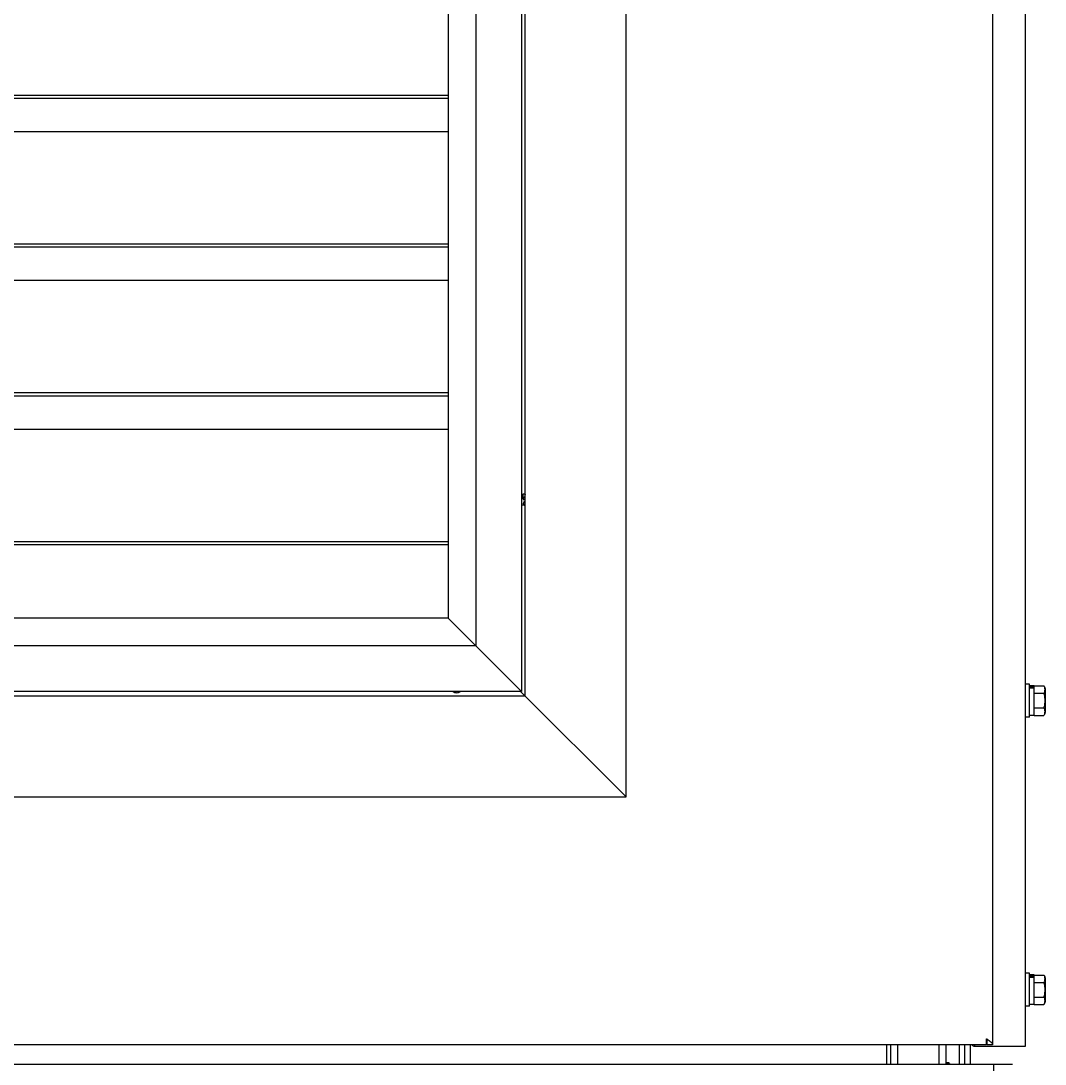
# Model space of a CAD drawing. Extents: x 61367 to 140945, y -1257 to 25588.
# Drawn here: x 91958.7 to 92330.5, y 14098.4 to 14477.2 of the extents above; entities that cross this region are included whole.
import ezdxf

# ---------------------------------------------------------------- set-up
doc = ezdxf.new("R2010")
doc.units = 0
doc.header["$MEASUREMENT"] = 0
doc.layers.get('0').update_dxf_attribs({"linetype": 'CONTINUOUS'})
for name, color, linetype in [('2401-00300-M6-16HWMC_0', 7, 'CONTINUOUS'), ('2401-00695-M4-16ST_0', 7, 'CONTINUOUS'), ('2403-00028_S-M8-0_0', 7, 'CONTINUOUS'), ('4212-62832_1_0', 7, 'CONTINUOUS'), ('4212-73755_1_0', 7, 'CONTINUOUS'), ('4212-73755_4_0', 7, 'CONTINUOUS'), ('4212-KH001_041_0', 7, 'CONTINUOUS'), ('4212-L0877_1_0', 7, 'CONTINUOUS'), ('4215-06931_0', 7, 'CONTINUOUS'), ('4215-06934_0', 7, 'CONTINUOUS'), ('CORNER_FITTING-2_041_0', 7, 'CONTINUOUS'), ('WATER-PROOF-INNER-DOWN_0', 7, 'CONTINUOUS'), ('WATER-PROOF-INNER-SIDE_0', 7, 'CONTINUOUS'), ('WATER-PROOF-INNER_0', 7, 'CONTINUOUS'), ('WATER-PROOF-OUTER-DOWN_0', 7, 'CONTINUOUS'), ('WATER-PROOF-OUTER-SIDE_0', 7, 'CONTINUOUS')]:
    doc.layers.add(name, color=color, linetype=linetype)

# ---------------------------------------------------------------- blocks, each defined once
blk = doc.blocks.new('RYHTHYT')
at = {"layer": '2401-00300-M6-16HWMC_0', "color": 7, "linetype": 'Continuous'}
for p, q in [((-32594.54, -69457.16), (-32595.99, -69457.16)), ((-32594.54, -69469.16), (-32594.54, -69457.16)), ((-32592.89, -69457.79), (-32594.54, -69457.79)), ((-32592.89, -69468.54), (-32592.89, -69457.79)), ((-32592.89, -69457.81), (-32589.41, -69457.81)), ((-32592.89, -69458.22), (-32594.54, -69458.22)), ((-32592.89, -69458.71), (-32594.54, -69458.71)), ((-32592.89, -69460.49), (-32589.41, -69460.49)), ((-32588.89, -69458.81), (-32588.89, -69467.52)), ((-32594.54, -69469.16), (-32595.99, -69469.16)), ((-32592.89, -69468.54), (-32594.54, -69468.54)), ((-32592.89, -69465.84), (-32589.41, -69465.84)), ((-32592.89, -69468.52), (-32589.41, -69468.52)), ((-32594.54, -69562.16), (-32595.99, -69562.16)), ((-32594.54, -69574.16), (-32594.54, -69562.16)), ((-32592.89, -69562.79), (-32594.54, -69562.79)), ((-32592.89, -69563.22), (-32594.54, -69563.22)), ((-32592.89, -69563.71), (-32594.54, -69563.71)), ((-32592.89, -69573.54), (-32592.89, -69562.79)), ((-32592.89, -69562.81), (-32589.41, -69562.81)), ((-32588.89, -69563.81), (-32588.89, -69572.52)), ((-32592.89, -69565.49), (-32589.41, -69565.49)), ((-32592.89, -69570.84), (-32589.41, -69570.84)), ((-32594.54, -69574.16), (-32595.99, -69574.16)), ((-32592.89, -69573.54), (-32594.54, -69573.54)), ((-32592.89, -69573.52), (-32589.41, -69573.52))]:
    blk.add_line(p, q, dxfattribs=at)
for centre, start, end in [((-32590.11, -69458.81), 0, 55.052), ((-32590.11, -69467.52), 304.948, 0), ((-32590.11, -69563.81), 0, 55.052), ((-32590.11, -69572.52), 304.948, 0)]:
    blk.add_arc(centre, 1.22, start, end, dxfattribs=at)
for points, knots in [([(-32589.41, -69460.49), (-32589.29, -69460.41), (-32589.11, -69460.21), (-32588.94, -69459.73), (-32588.91, -69459.15), (-32588.94, -69458.56), (-32589.11, -69458.09), (-32589.29, -69457.89), (-32589.41, -69457.81)], [0, 0, 0, 0, 0.143491, 0.266268, 0.499999, 0.733731, 0.856509, 1, 1, 1, 1]), ([(-32589.41, -69465.84), (-32589.14, -69465.47), (-32588.94, -69464.53), (-32588.91, -69463.16), (-32588.94, -69461.8), (-32589.14, -69460.86), (-32589.41, -69460.49)], [0, 0, 0, 0, 0.248888, 0.499999, 0.75111, 1, 1, 1, 1]), ([(-32589.41, -69468.52), (-32589.29, -69468.44), (-32589.11, -69468.24), (-32588.94, -69467.77), (-32588.91, -69467.18), (-32588.94, -69466.59), (-32589.11, -69466.12), (-32589.29, -69465.92), (-32589.41, -69465.84)], [0, 0, 0, 0, 0.14349, 0.266269, 0.5, 0.733731, 0.856508, 1, 1, 1, 1]), ([(-32589.41, -69565.49), (-32589.29, -69565.41), (-32589.11, -69565.21), (-32588.94, -69564.73), (-32588.91, -69564.15), (-32588.94, -69563.56), (-32589.11, -69563.09), (-32589.29, -69562.89), (-32589.41, -69562.81)], [0, 0, 0, 0, 0.143491, 0.266268, 0.499999, 0.733731, 0.856509, 1, 1, 1, 1]), ([(-32589.41, -69570.84), (-32589.14, -69570.47), (-32588.94, -69569.53), (-32588.91, -69568.16), (-32588.94, -69566.8), (-32589.14, -69565.86), (-32589.41, -69565.49)], [0, 0, 0, 0, 0.248888, 0.499999, 0.75111, 1, 1, 1, 1]), ([(-32589.41, -69573.52), (-32589.29, -69573.44), (-32589.11, -69573.24), (-32588.94, -69572.77), (-32588.91, -69572.18), (-32588.94, -69571.59), (-32589.11, -69571.12), (-32589.29, -69570.92), (-32589.41, -69570.84)], [0, 0, 0, 0, 0.14349, 0.266269, 0.5, 0.733731, 0.856508, 1, 1, 1, 1])]:
    blk.add_open_spline(points, degree=3, knots=knots, dxfattribs=at)
at = {"layer": '2401-00695-M4-16ST_0', "color": 7, "linetype": 'Continuous'}
for p, q in [((-32778.35, -69389.87), (-32778.35, -69388.2)), ((-32778.29, -69391.74), (-32778.29, -69391.99)), ((-32802.79, -69459.96), (-32802.79, -69460.21)), ((-32802.12, -69459.86), (-32802.12, -69460.35))]:
    blk.add_line(p, q, dxfattribs=at)
blk.add_circle((-32777.99, -69390.16), 0.2, dxfattribs=at)
for centre, start, end in [((-32777.99, -69390.16), 81.3433, 120.0078), ((-32777.99, -69390.16), 239.8653, 278.6349), ((-32802.49, -69458.38), 228.1011, 309.195)]:
    blk.add_arc(centre, 2, start, end, dxfattribs=at)
for points, knots in [([(-32778.99, -69389.54), (-32778.94, -69389.57), (-32778.74, -69389.7), (-32778.52, -69389.8), (-32778.35, -69389.87)], [0, 0, 0, 0, 0.220892, 1, 1, 1, 1]), ([(-32777.99, -69389.35), (-32778.01, -69389.38), (-32778.11, -69389.57), (-32778.23, -69389.75), (-32778.35, -69389.87)], [0, 0, 0, 0, 0.192322, 1, 1, 1, 1]), ([(-32777.69, -69388.52), (-32777.7, -69388.64), (-32777.78, -69388.93), (-32777.91, -69389.2), (-32777.99, -69389.35)], [0, 0, 0, 0, 0.414722, 1, 1, 1, 1]), ([(-32777.93, -69388.17), (-32777.87, -69388.17), (-32777.74, -69388.21), (-32777.69, -69388.34), (-32777.69, -69388.4)], [0, 0, 0, 0, 0.502949, 1, 1, 1, 1]), ([(-32778.29, -69391.74), (-32778.28, -69391.69), (-32778.21, -69391.42), (-32778.09, -69391.17), (-32777.99, -69390.97)], [0, 0, 0, 0, 0.194813, 1, 1, 1, 1]), ([(-32778.06, -69392.16), (-32778.11, -69392.16), (-32778.22, -69392.13), (-32778.28, -69392.04), (-32778.29, -69391.99)], [0, 0, 0, 0, 0.518556, 1, 1, 1, 1]), ([(-32777.99, -69390.97), (-32777.97, -69390.94), (-32777.88, -69390.79), (-32777.78, -69390.64), (-32777.69, -69390.53)], [0, 0, 0, 0, 0.201734, 1, 1, 1, 1]), ([(-32802.56, -69460.38), (-32802.61, -69460.38), (-32802.72, -69460.35), (-32802.78, -69460.25), (-32802.79, -69460.21)], [0, 0, 0, 0, 0.518556, 1, 1, 1, 1])]:
    blk.add_open_spline(points, degree=3, knots=knots, dxfattribs=at)
blk.add_open_spline([(-32802.79, -69459.96), (-32802.78, -69459.93), (-32802.78, -69459.9), (-32802.77, -69459.87)], degree=3, dxfattribs=at)
at = {"layer": '2403-00028_S-M8-0_0', "color": 7, "linetype": 'Continuous'}
for p, q in [((-32623.96, -69594.69), (-32624.99, -69594.69)), ((-32623.66, -69594.99), (-32624.99, -69594.99)), ((-32623.66, -69594.99), (-32623.96, -69594.69)), ((-32623.66, -69594.99), (-32623.66, -69595.16))]:
    blk.add_line(p, q, dxfattribs=at)
at = {"layer": '4212-62832_1_0', "color": 7, "linetype": 'Continuous'}
for p, q in [((-32607.99, -67513.16), (-32607.99, -69588.16)), ((-32610.19, -69588.16), (-32610.19, -69585.96)), ((-32610.19, -69585.96), (-32610.1, -69586.02)), ((-32610.19, -69585.96), (-32610.16, -69586.16)), ((-32610.1, -69586.02), (-32609.99, -69586.09)), ((-32610.19, -69588.16), (-33444.79, -69588.16)), ((-32607.99, -69588.16), (-32609.99, -69588.16))]:
    blk.add_line(p, q, dxfattribs=at)
blk.add_open_spline([(-32610.16, -69586.16), (-32610.07, -69586.82), (-32609.99, -69587.49), (-32609.99, -69588.16)], degree=3, dxfattribs=at)
blk.add_open_spline([(-32609.99, -69586.09), (-32609.49, -69586.41), (-32608.68, -69586.89), (-32607.99, -69587.77), (-32607.99, -69588.16)], degree=3, knots=[0, 0, 0, 0, 0.597826, 1, 1, 1, 1], dxfattribs=at)
at = {"layer": '4212-73755_1_0', "color": 7, "linetype": 'Continuous'}
for p, q in [((-32595.99, -69588.66), (-32595.99, -68537.16)), ((-32614.49, -69588.16), (-32614.49, -69588.66)), ((-32614.49, -69588.66), (-32595.99, -69588.66))]:
    blk.add_line(p, q, dxfattribs=at)
blk.add_arc((-32614.29, -69586.96), 1.7, 225.0469, 263.2317, dxfattribs=at)
at = {"layer": '4212-73755_4_0', "color": 7, "linetype": 'Continuous'}
for p, q in [((-32617.99, -69595.16), (-32617.99, -69588.16)), ((-32615.99, -69595.16), (-32615.99, -69588.16))]:
    blk.add_line(p, q, dxfattribs=at)
at = {"layer": '4212-KH001_041_0', "color": 7, "linetype": 'Continuous'}
blk.add_line((-32646.49, -69588.16), (-32646.49, -69595.16), dxfattribs=at)
at = {"layer": '4212-L0877_1_0', "color": 7, "linetype": 'Continuous'}
blk.add_line((-32619.99, -69595.16), (-32619.99, -69588.16), dxfattribs=at)
at = {"layer": '4215-06931_0', "color": 7, "linetype": 'Continuous'}
blk.add_line((-32607.49, -69595.16), (-32600.69, -69595.16), dxfattribs=at)
at = {"layer": '4215-06934_0', "color": 7, "linetype": 'Continuous'}
for p in [(-33447.49, -69595.16), (-32607.49, -69717.16)]:
    blk.add_line(p, (-32607.49, -69595.16), dxfattribs=at)
at = {"layer": 'CORNER_FITTING-2_041_0', "color": 7, "linetype": 'Continuous'}
for p, q in [((-32644.99, -69588.16), (-32644.99, -69595.16)), ((-32642.49, -69588.16), (-32642.49, -69595.16)), ((-32627.49, -69588.16), (-32627.49, -69595.16)), ((-32624.99, -69588.16), (-32624.99, -69595.16))]:
    blk.add_line(p, q, dxfattribs=at)
at = {"layer": 'WATER-PROOF-INNER-DOWN_0', "color": 7, "linetype": 'Continuous'}
for p, q in [((-32805.59, -69433.26), (-33249.39, -69433.26)), ((-32805.59, -69433.26), (-32795.69, -69443.16)), ((-32795.59, -69443.26), (-33259.39, -69443.26)), ((-32795.59, -69443.26), (-32778.99, -69459.86)), ((-32778.99, -69459.86), (-33275.99, -69459.86))]:
    blk.add_line(p, q, dxfattribs=at)
at = {"layer": 'WATER-PROOF-INNER-SIDE_0', "color": 7, "linetype": 'Continuous'}
for p, q in [((-32778.99, -68643.86), (-32778.99, -69459.86)), ((-32795.59, -68660.46), (-32795.59, -69443.26)), ((-32805.59, -68670.47), (-32805.59, -69433.26)), ((-32805.59, -69433.26), (-32795.63, -69443.22)), ((-32795.59, -69443.26), (-32778.99, -69459.86))]:
    blk.add_line(p, q, dxfattribs=at)
at = {"layer": 'WATER-PROOF-INNER_0', "color": 7, "linetype": 'Continuous'}
for p, q in [((-33249.39, -69243.35), (-32805.59, -69243.35)), ((-33249.39, -69244.46), (-32805.59, -69244.46)), ((-33249.39, -69256.55), (-32805.59, -69256.55)), ((-33249.39, -69297.35), (-32805.59, -69297.35)), ((-33249.39, -69298.46), (-32805.59, -69298.46)), ((-33249.39, -69310.55), (-32805.59, -69310.55)), ((-33249.39, -69351.35), (-32805.59, -69351.35)), ((-33249.39, -69352.46), (-32805.59, -69352.46)), ((-33249.39, -69364.55), (-32805.59, -69364.55)), ((-33249.39, -69405.35), (-32805.59, -69405.35)), ((-33249.39, -69406.46), (-32805.59, -69406.46))]:
    blk.add_line(p, q, dxfattribs=at)
at = {"layer": 'WATER-PROOF-OUTER-DOWN_0', "color": 7, "linetype": 'Continuous'}
for p, q in [((-33277.29, -69461.46), (-32777.69, -69461.46)), ((-32779.29, -69459.86), (-32740.99, -69498.16)), ((-33313.99, -69498.16), (-32740.99, -69498.16))]:
    blk.add_line(p, q, dxfattribs=at)
at = {"layer": 'WATER-PROOF-OUTER-SIDE_0', "color": 7, "linetype": 'Continuous'}
for p, q in [((-32740.99, -69498.16), (-32740.99, -68604.16)), ((-32777.69, -69461.46), (-32777.69, -68640.86)), ((-32779.29, -69459.86), (-32740.99, -69498.16))]:
    blk.add_line(p, q, dxfattribs=at)

msp = doc.modelspace()

# ---------------------------------------------------------------- block references
at = {"lineweight": -3}
msp.add_blockref('RYHTHYT', (124919.399, 83693.606), dxfattribs=at)

doc.saveas('drawing.dxf')
